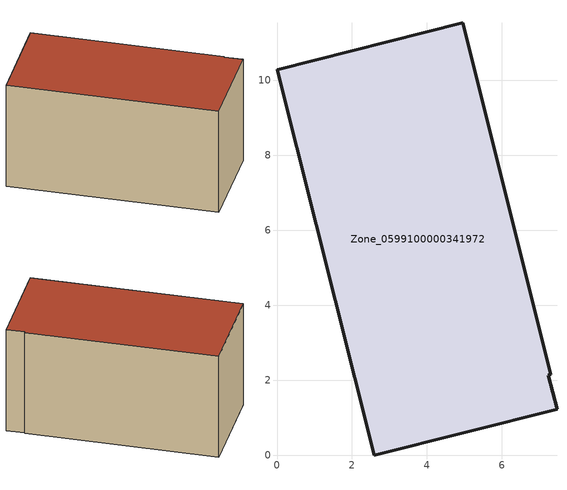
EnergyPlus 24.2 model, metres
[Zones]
Zone_0599100000341972
 floor ground (C_G): 0,10.28 4.95,11.52 7.3,2.15 7.24,2.13 7.47,1.22 2.59,0 z0
 wall outside (C_F): 2.59,0 7.47,1.22 7.24,2.13 7.3,2.15 4.95,11.52 0,10.28 2.59,0 z0:5.7
 roof outside (C_R): 4.95,11.52 0,10.28 2.59,0 7.47,1.22 7.24,2.13 7.3,2.15 z5.7
[BUILDING]
Pand.0599100000341972: North Axis=0; Terrain=City; Loads Convergence Tolerance Value=0.04; Temperature Convergence Tolerance Value=0.4; Solar Distribution=FullExterior; Maximum Number of Warmup Days=25; Minimum Number of Warmup Days=1
[Site:Location]
Rotterdam.The.Hague.AP_ZH_NLD Design_Conditions: Latitude=51.96; Longitude=4.45; Time Zone=1; Elevation=-4.5
[SITE:GROUNDTEMPERATURE:BUILDINGSURFACE]
18, 18, 18, 18, 18, 18, 18, 18, 18, 18, 18, 18
[MATERIAL] Thermal Absorptance=0.9; Solar Absorptance=0.7; Visible Absorptance=0.7
Name | Roughness | Thickness | Conductivity | Density | Specific Heat
G.TI.1992-2005 | MediumSmooth | 0.15 | 0.06 | 540 | 1210
F.TI.1992-2005 | Rough | 0.3 | 0.12 | 1920 | 840
R.TI.1992-2005 | MediumRough | 0.2 | 0.08 | 1500 | 1000
[CONSTRUCTION]
C_G: G.TI.1992-2005
C_F: F.TI.1992-2005
C_R: R.TI.1992-2005
[ZONE]
Zone_0599100000341972: Type=1; Multiplier=1; Ceiling Height=Autocalculate; Volume=Autocalculate; Floor Area=autocalculate; Part of Total Floor Area=Yes
[ZONEINFILTRATION:DESIGNFLOWRATE]
Infil_Zone_0599100000341972: Zone or ZoneList or Space or SpaceList=Zone_0599100000341972; Schedule=AlwaysOn; Design Flow Rate Calculation Method=Flow/Area; Flow Rate per Floor Area=0.0015; Constant Term Coefficient=1; Temperature Term Coefficient=0; Velocity Term Coefficient=0; Velocity Squared Term Coefficient=0
[HVACTEMPLATE:ZONE:IDEALLOADSAIRSYSTEM]
Zone_0599100000341972: Maximum Heating Supply Air Temperature=50; Minimum Cooling Supply Air Temperature=13; Maximum Heating Supply Air Humidity Ratio=0.0156; Minimum Cooling Supply Air Humidity Ratio=0.0077; Heating Limit=NoLimit; Cooling Limit=NoLimit; Dehumidification Control Type=ConstantSensibleHeatRatio; Cooling Sensible Heat Ratio=0.7; Dehumidification Setpoint=60; Humidification Control Type=None; Humidification Setpoint=30; Outdoor Air Method=None; Outdoor Air Flow Rate per Person=0.00944; Outdoor Air Flow Rate per Zone Floor Area=0; Outdoor Air Flow Rate per Zone=0; Demand Controlled Ventilation Type=None; Outdoor Air Economizer Type=NoEconomizer; Heat Recovery Type=None; Sensible Heat Recovery Effectiveness=0.7; Latent Heat Recovery Effectiveness=0.65
[ZONECONTROL:THERMOSTAT]
ThermostatControl_Zone_0599100000341972: Zone or ZoneList=Zone_0599100000341972; Control Type Schedule=DualSetpointControlType; Control 1=Thermostat_Zone_0599100000341972; Temperature Difference Between Cutout And Setpoint=0
[THERMOSTATSETPOINT:DUALSETPOINT]
Thermostat_Zone_0599100000341972: Heating Setpoint Temperature Schedule=HeatingSetpoint_Zone_0599100000341972; Cooling Setpoint Temperature Schedule=CoolingSetpoint_Zone_0599100000341972
[SCHEDULE:COMPACT]
HeatingSetpoint_Zone_0599100000341972: Through: 12/31, For: AllDays, Until: 24:00, 21
CoolingSetpoint_Zone_0599100000341972: Through: 12/31, For: AllDays, Until: 24:00, 24
DualSetpointControlType: Through: 12/31, For: AllDays, Until: 24:00, 4
AlwaysOn: Through: 12/31, For: AllDays, Until: 24:00, 1
